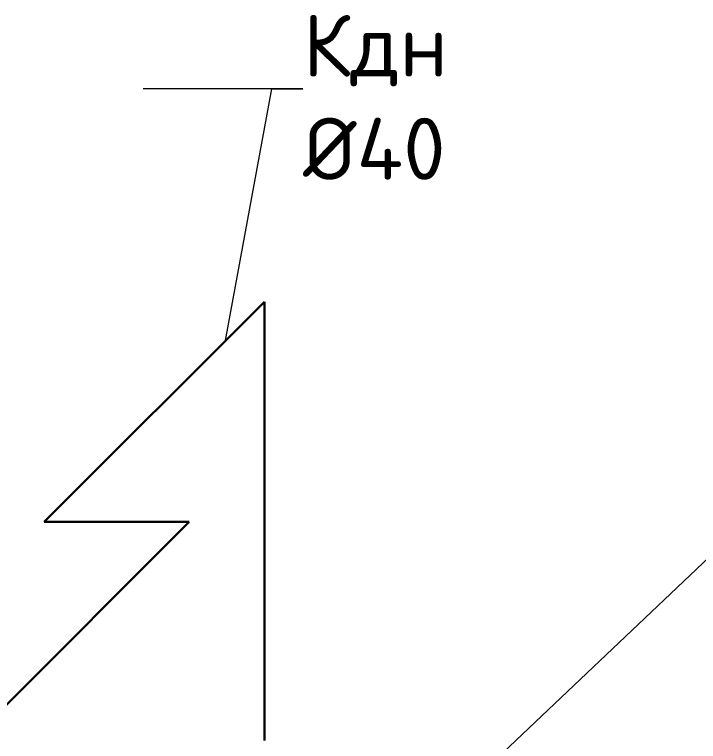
# Model space of a CAD drawing. Header units: millimetres. Extents: x -10178924 to 11692288, y -947381 to 58396.
# Drawn here: x -148476 to -146268, y -96056 to -93709 of the extents above; entities that cross this region are included whole.
import ezdxf
from ezdxf import colors
from ezdxf.entities.mleader import LeaderData, LeaderLine
from ezdxf.math import Vec2, Vec3

# ---------------------------------------------------------------- set-up
doc = ezdxf.new("R2010")
doc.units = ezdxf.units.MM
doc.layers.add('_надписи канализация', color=7, linetype='Continuous')
doc.layers.add('Выноски ВК', color=7, linetype='Continuous', lineweight=0)
doc.layers.add('К1н', color=42, linetype='Continuous', lineweight=30)
doc.styles.add('ISOCPEUR', font='isocpeui.ttf', dxfattribs={"width": 0.9})
doc.styles.add('PDF ISOCPEUR', font='isocpeur.ttf')

# ---------------------------------------------------------------- blocks, each defined once
blk = doc.blocks.new('_None')

msp = doc.modelspace()

# ---------------------------------------------------------------- linework, layer by layer
at = {"layer": 'К1н'}
for p, q in [((-148379.7, -95346.6), (-147669.1, -94636.1)), ((-147911.5, -95346.6), (-159029.1, -106464)), ((-147911.5, -95346.6), (-148379.7, -95346.6))]:
    msp.add_line(p, q, dxfattribs=at)
msp.add_lwpolyline([(-147669.1, -94636.1), (-147669.1, -96052.2)], dxfattribs=at)

# ---------------------------------------------------------------- leaders
at = {"layer": '_надписи канализация', "lineweight": -2}
ml = msp.add_multileader_mtext('Standard', dxfattribs=at)
ml.set_content('\\A1;Приямок{\\Fisocp3|c204; }800{\\fArial|b0|i0|c204|p34;х}800х800(h)\\P{\\fArial|b0|i0|c204|p34;с\\Fisocp3|c204; }насосом дренажным {\\A0;\\H0.91667x;ГНОМ 10-10Г\\A1;\\H1.09091x; \\PN=1,1 кВт \\P (1 раб)\\Fisocp3|c204; \\fISOCPEUR|b0|i0|c204|p34;(закрыть рифленым железом)}', color=256, style='ISOCPEUR')
ml.set_leader_properties(lineweight=13)
ml.set_arrow_properties(name='NONE')
ml.build(insert=Vec2(0, 0))
ml.multileader.update_dxf_attribs({"text_left_attachment_type": 6, "text_right_attachment_type": 6, "dogleg_length": 100, "arrow_head_size": 300, "scale": 100})
ctx = ml.context
ctx.base_point, ctx.scale, ctx.char_height, ctx.arrow_head_size, ctx.landing_gap_size, ctx.plane_origin = Vec3(-145291.4, -94662.5), 100, 250, 300, 0.09, Vec3(-154635.5, -95039)
ctx.left_attachment, ctx.right_attachment, ctx.text_align_type = 6, 6, 1
notes = []
notes.append((ctx, [(0, (1, 1, 0), (-145391.4, -94662.5), (1, 0), 100, [(1, [(-147646.4, -96799.7)], 0, [])])]))
ctx.mtext.insert, ctx.mtext.width, ctx.mtext.alignment, ctx.mtext.flow_direction = Vec3(-142614, -94337.5), 5926.326, 2, 5
at = {"layer": 'Выноски ВК', "ltscale": 50}
ml = msp.add_multileader_mtext('Standard', dxfattribs=at)
ml.set_content('Кдн\\P%%C40', color=256, style='PDF ISOCPEUR')
ml.set_leader_properties(color=256, linetype='ByLayer', lineweight=-1)
ml.set_arrow_properties(name='NONE')
ml.build(insert=Vec2(0, 0))
ml.multileader.update_dxf_attribs({"text_left_attachment_type": 6, "text_right_attachment_type": 6, "dogleg_length": 100, "arrow_head_size": 300})
ctx = ml.context
ctx.base_point, ctx.char_height, ctx.arrow_head_size, ctx.landing_gap_size, ctx.plane_origin = Vec3(-147544.5, -93949), 200, 300, 0, Vec3(-146712.6, -103417.5)
ctx.left_attachment, ctx.right_attachment = 6, 6
notes.append((ctx, [(0, (1, 1, 0), (-147644.5, -93949), (1, 0), 100, [(0, [(-147794.4, -94761.4)], 0, [])])]))
ctx.mtext.insert, ctx.mtext.width, ctx.mtext.flow_direction = Vec3(-147544.5, -93709), 513.532, 5
for ctx, leaders in notes:
    for number, flags, end, landing, length, lines in leaders:
        leader = LeaderData()
        leader.index, (leader.has_last_leader_line, leader.has_dogleg_vector, leader.attachment_direction) = number, flags
        leader.last_leader_point, leader.dogleg_vector, leader.dogleg_length = Vec3(end), Vec3(landing), length
        for number, points, colour, breaks in lines:
            line = LeaderLine()
            line.index, line.vertices, line.color, line.breaks = number, Vec3.list(points), colors.encode_raw_color(colour), breaks
            leader.lines.append(line)
        ctx.leaders.append(leader)

doc.saveas('drawing.dxf')
